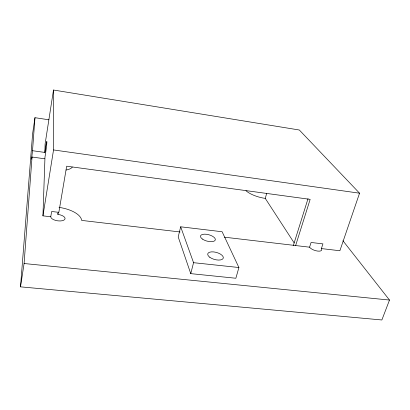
<?xml version="1.0" encoding="UTF-8"?>
<svg xmlns="http://www.w3.org/2000/svg" width="410" height="410" viewBox="0 0 410 410"><rect width="100%" height="100%" fill="white"/><g stroke="black" fill="none" stroke-linecap="round" stroke-linejoin="round"><path stroke-width="0.61" d="M57.887 213.226L57.902 214.425A7.226 3.188 8.5 0 1 65.093 218.499A7.226 3.188 8.5 0 1 57.918 220.857A7.226 3.188 8.5 0 1 50.763 216.772L42.942 215.855L44.982 157.076A9.86 0.425 -82.1 0 0 46.878 142.116A9.86 0.425 -82.1 0 0 45.187 150.07L44.859 152.433L32.513 150.706L34.978 117.69L48.908 119.802M44.859 152.433L45.115 143.92L53.495 90.026L299.326 130.006L359.555 193.202L339.875 250.746L321.378 248.573A6.606 2.614 18.7 0 1 317.704 251.089A6.606 2.614 18.7 0 1 309.56 247.184L224.501 237.19M342.909 240.716L389.5 300.058L381.869 319.974L20.5 286.846L24.093 263.522L32.041 157.035L44.669 158.778M20.5 286.846L32.621 133.701L34.978 117.69M32.513 150.706L31.56 159.157L32.041 157.035M42.942 215.855L53.536 149.942L53.495 90.026M50.763 216.772L51.639 211.488L58.84 212.344L66.671 166.188L310.155 199.362L295.625 245.549M57.902 214.425L58.297 212.103M180.677 226.797L178.207 236.959L190.752 273.634L235.858 278.252L238.907 267.52L222.128 231.747L180.677 226.797L193.556 262.687L190.752 273.634M294.124 242.863L265.255 198.378L266.664 193.489M293.293 245.687L308.012 198.681M309.56 247.184L311.082 242.469L322.926 243.883L321.378 248.573M24.093 263.522L389.5 300.058M193.556 262.687L238.907 267.52M180.051 231.968L81.621 220.401A24.103 10.629 8.5 0 0 59.009 207.368M53.536 149.942L359.555 193.202M265.255 198.378A17.343 6.094 15.8 0 1 245.964 190.747M72.309 167.101A18.952 7.006 9.1 0 1 66.082 170.032M209.823 257.296A8.046 3.644 15.5 0 0 222.994 258.674A8.046 3.644 15.5 0 0 213.733 251.919A8.046 3.644 15.5 0 0 209.823 257.296M202.417 239.056A7.657 3.316 14.9 0 0 215.009 240.465A7.657 3.316 14.9 0 0 206.281 234.253A7.657 3.316 14.9 0 0 202.417 239.056"/></g></svg>
